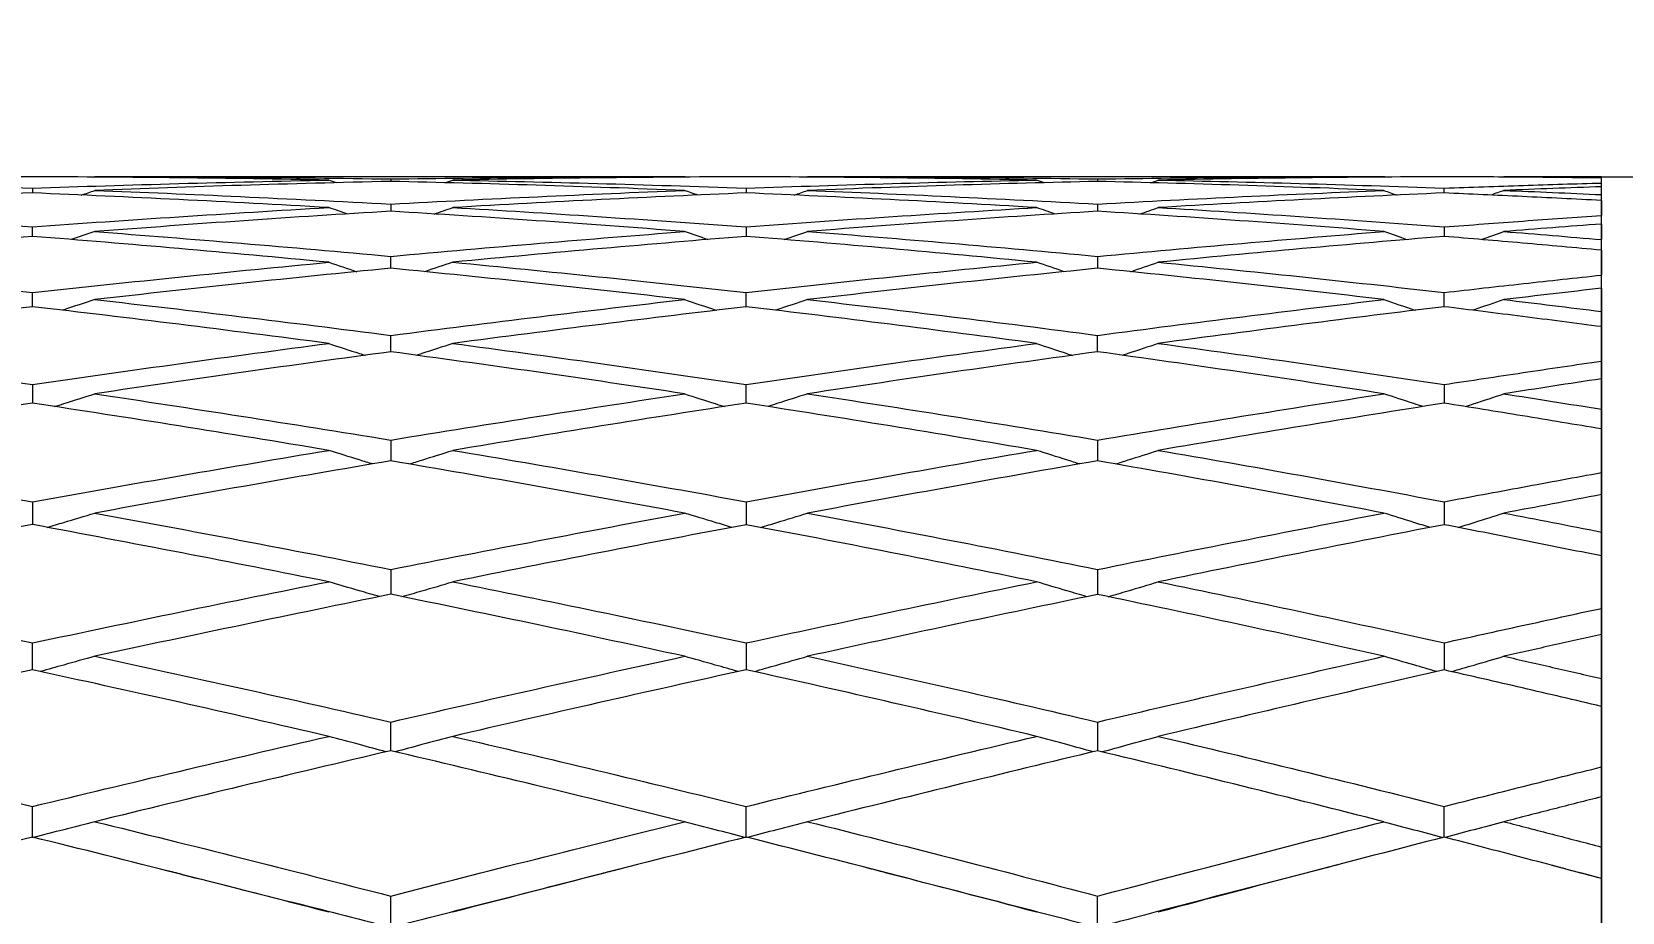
# Model space of a CAD drawing. Extents: x 6453 to 7582, y 0 to 827.
# Drawn here: x 6641.25 to 6652.33, y 229.64 to 235.77 of the extents above; entities that cross this region are included whole.
import ezdxf

# ---------------------------------------------------------------- set-up
doc = ezdxf.new("R2010")
doc.units = 0
doc.header["$LTSCALE"] = 30
doc.header["$MEASUREMENT"] = 0
doc.header["$PDMODE"] = 3
doc.header["$PDSIZE"] = -10
doc.layers.get('0').update_dxf_attribs({"linetype": 'CONTINUOUS'})
doc.layers.get('DEFPOINTS').update_dxf_attribs({"linetype": 'CONTINUOUS'})
doc.layers.add('1', color=7, linetype='CONTINUOUS')
doc.styles.add('Daelim Dimension', font='')
doc.styles.get('Daelim Dimension').set_extended_font_data('나눔고딕')
doc.dimstyles.new('DEFAULT', dxfattribs={"dimscale": 2, "dimtxt": 2, "dimasz": 2, "dimexe": 0, "dimexo": 2, "dimgap": 1, "dimtad": 1, "dimdec": 1, "dimzin": 9, "dimdsep": 46, "dimtxsty": 'Daelim Dimension', "dimcen": 0.5, "dimclrd": 252, "dimclre": 252, "dimclrt": 3, "dimadec": 1, "dimazin": 0, "dimtfac": 1, "dimtdec": 1, "dimtix": 1, "dimtmove": 0, "dimatfit": 3, "dimfxl": 1, "dimtolj": 1, "dimtzin": 1, "dimlwd": 9, "dimlwe": 9, "dimarcsym": 0})

# ---------------------------------------------------------------- blocks, each defined once
blk = doc.blocks.new('*D49')
at = {"color": 5, "lineweight": 9, "ltscale": 0.5, "transparency": 16777216}
for p, q in [((6677.333, 220.067), (6628.548, 268.005)), ((6604.922, 241.109), (6627.171, 263.751)), ((6649.476, 191.719), (6600.692, 239.657))]:
    blk.add_line(p, q, dxfattribs=at)
at = {"color": 5, "ltscale": 0.5, "transparency": 16777216}
for points in [[(6626.696, 264.218), (6627.647, 263.283), (6629.975, 266.604)], [(6604.446, 241.576), (6605.397, 240.641), (6602.118, 238.256)]]:
    blk.add_solid(points, dxfattribs=at)
at = {"layer": 'DEFPOINTS', "color": 0, "ltscale": 0.5, "transparency": 16777216}
for p in [(6629.975, 266.604), (6680.186, 217.263), (6652.329, 188.915)]:
    blk.add_point(p, dxfattribs=at)
at = {"color": 7, "ltscale": 0.5, "transparency": 16777216, "insert": (6610.763, 257.622), "char_height": 10, "attachment_point": 5, "rotation": 45.5011, "style": 'Daelim Dimension'}
blk.add_mtext('\\A1;40', dxfattribs=at)

msp = doc.modelspace()

# ---------------------------------------------------------------- linework, layer by layer
at = {"layer": '1', "color": 7, "linetype": 'Continuous', "lineweight": 18}
for p, q in [((6645.798, 234.763), (6641.691, 234.763)), ((6650.67, 234.763), (6646.656, 234.763)), ((6651.498, 234.76), (6651.506, 234.763)), ((6652.185, 234.763), (6651.506, 234.763)), ((6652.185, 234.761), (6652.185, 234.763)), ((6652.185, 234.763), (6653.185, 234.763)), ((6652.185, 199.763), (6652.185, 234.763)), ((6652.185, 234.597), (6652.185, 234.492)), ((6652.185, 234.433), (6652.185, 234.325)), ((6652.185, 234.251), (6652.185, 234.077)), ((6652.185, 233.986), (6652.185, 233.824)), ((6652.185, 233.718), (6652.185, 233.478)), ((6652.185, 233.355), (6652.185, 233.142)), ((6652.185, 233.005), (6652.185, 232.701)), ((6652.185, 232.548), (6652.185, 232.287)), ((6652.185, 232.12), (6652.185, 231.755)), ((6652.185, 231.573), (6652.185, 231.266)), ((6652.185, 231.072), (6652.185, 230.65)), ((6652.185, 230.442), (6652.185, 230.092)), ((6652.185, 229.872), (6652.185, 229.399))]:
    msp.add_line(p, q, dxfattribs=at)
for points, degree in [([(6641.257, 234.763), (6640.903, 234.761), (6640.203, 234.756), (6639.521, 234.746), (6639.183, 234.739)], 3), ([(6639.183, 234.739), (6639.519, 234.733), (6640.2, 234.717), (6640.901, 234.696), (6641.257, 234.683)], 3), ([(6643.32, 234.739), (6642.968, 234.746), (6642.273, 234.757), (6641.593, 234.761), (6641.257, 234.763)], 3), ([(6641.257, 234.683), (6641.593, 234.695), (6642.273, 234.716), (6642.968, 234.733), (6643.32, 234.739)], 3), ([(6641.681, 234.76), (6641.684, 234.761), (6641.688, 234.762), (6641.691, 234.763)], 3), ([(6641.691, 234.763), (6642.025, 234.763), (6642.702, 234.761), (6643.399, 234.753), (6643.752, 234.747)], 3), ([(6643.752, 234.73), (6643.401, 234.722), (6642.707, 234.704), (6642.027, 234.68), (6641.691, 234.667)], 3), ([(6643.375, 234.72), (6643.357, 234.726), (6643.338, 234.733), (6643.32, 234.739)], 3), ([(6643.752, 234.747), (6644.087, 234.752), (6644.762, 234.76), (6645.451, 234.763), (6645.798, 234.763)], 3), ([(6643.752, 234.747), (6643.752, 234.741), (6643.752, 234.736), (6643.752, 234.73)], 3), ([(6645.798, 234.667), (6645.451, 234.681), (6644.762, 234.705), (6644.087, 234.723), (6643.752, 234.73)], 3), ([(6644.13, 234.72), (6644.148, 234.727), (6644.166, 234.733), (6644.184, 234.739)], 3), ([(6646.227, 234.763), (6645.881, 234.761), (6645.193, 234.756), (6644.518, 234.746), (6644.184, 234.739)], 3), ([(6644.184, 234.739), (6644.515, 234.733), (6645.187, 234.717), (6645.877, 234.696), (6646.227, 234.683)], 3), ([(6645.81, 234.759), (6645.806, 234.761), (6645.802, 234.762), (6645.798, 234.763)], 3), ([(6648.251, 234.739), (6647.904, 234.746), (6647.219, 234.757), (6646.555, 234.761), (6646.227, 234.763)], 3), ([(6646.227, 234.683), (6646.568, 234.695), (6647.247, 234.717), (6647.917, 234.733), (6648.251, 234.739)], 3), ([(6646.645, 234.76), (6646.649, 234.761), (6646.652, 234.762), (6646.656, 234.763)], 3), ([(6646.656, 234.763), (6646.984, 234.763), (6647.649, 234.761), (6648.33, 234.753), (6648.675, 234.747)], 3), ([(6648.675, 234.73), (6648.346, 234.723), (6647.681, 234.705), (6647, 234.681), (6646.656, 234.667)], 3), ([(6648.305, 234.72), (6648.287, 234.726), (6648.269, 234.733), (6648.251, 234.739)], 3), ([(6648.675, 234.747), (6649.013, 234.752), (6649.684, 234.761), (6650.343, 234.763), (6650.67, 234.763)], 3), ([(6648.675, 234.747), (6648.675, 234.741), (6648.675, 234.736), (6648.675, 234.73)], 3), ([(6650.67, 234.667), (6650.329, 234.681), (6649.655, 234.705), (6648.999, 234.723), (6648.675, 234.73)], 3), ([(6649.045, 234.72), (6649.063, 234.727), (6649.081, 234.733), (6649.098, 234.739)], 3), ([(6651.089, 234.763), (6650.766, 234.761), (6650.111, 234.757), (6649.439, 234.746), (6649.098, 234.739)], 3), ([(6649.098, 234.739), (6649.423, 234.733), (6650.079, 234.717), (6650.75, 234.696), (6651.089, 234.683)], 3), ([(6650.681, 234.759), (6650.677, 234.761), (6650.674, 234.762), (6650.67, 234.763)], 3), ([(6652.185, 234.754), (6652.004, 234.756), (6651.64, 234.76), (6651.273, 234.762), (6651.089, 234.763)], 3), ([(6651.506, 234.763), (6651.619, 234.763), (6651.844, 234.763), (6652.071, 234.762), (6652.185, 234.761)], 3), ([(6641.257, 234.65), (6640.903, 234.635), (6640.203, 234.603), (6639.521, 234.567), (6639.183, 234.548)], 3), ([(6641.257, 234.683), (6641.257, 234.672), (6641.257, 234.661), (6641.257, 234.65)], 3), ([(6643.32, 234.548), (6642.968, 234.568), (6642.273, 234.605), (6641.593, 234.636), (6641.257, 234.65)], 3), ([(6641.597, 234.635), (6641.628, 234.646), (6641.66, 234.656), (6641.691, 234.667)], 3), ([(6641.691, 234.667), (6642.024, 234.655), (6642.701, 234.626), (6643.398, 234.591), (6643.752, 234.572)], 3), ([(6643.752, 234.572), (6644.095, 234.591), (6644.778, 234.625), (6645.459, 234.654), (6645.798, 234.667)], 3), ([(6646.227, 234.65), (6645.894, 234.636), (6645.221, 234.605), (6644.532, 234.568), (6644.184, 234.548)], 3), ([(6645.893, 234.634), (6645.861, 234.645), (6645.83, 234.656), (6645.798, 234.667)], 3), ([(6646.227, 234.683), (6646.227, 234.672), (6646.227, 234.661), (6646.227, 234.65)], 3), ([(6648.251, 234.548), (6647.908, 234.568), (6647.228, 234.605), (6646.559, 234.636), (6646.227, 234.65)], 3), ([(6646.562, 234.635), (6646.593, 234.646), (6646.625, 234.656), (6646.656, 234.667)], 3), ([(6646.656, 234.667), (6646.983, 234.655), (6647.647, 234.626), (6648.33, 234.591), (6648.675, 234.572)], 3), ([(6648.675, 234.572), (6649.016, 234.591), (6649.69, 234.626), (6650.346, 234.654), (6650.67, 234.667)], 3), ([(6651.089, 234.65), (6650.765, 234.636), (6650.109, 234.605), (6649.438, 234.568), (6649.098, 234.548)], 3), ([(6650.67, 234.667), (6650.701, 234.656), (6650.731, 234.645), (6650.762, 234.634)], 3), ([(6651.089, 234.683), (6651.274, 234.69), (6651.643, 234.703), (6652.005, 234.714), (6652.185, 234.719)], 3), ([(6651.089, 234.65), (6651.089, 234.661), (6651.089, 234.672), (6651.089, 234.683)], 3), ([(6652.185, 234.597), (6652, 234.607), (6651.632, 234.625), (6651.269, 234.642), (6651.089, 234.65)], 3), ([(6651.506, 234.667), (6651.476, 234.657), (6651.446, 234.646), (6651.416, 234.635)], 3), ([(6652.185, 234.693), (6652.073, 234.689), (6651.848, 234.681), (6651.62, 234.672), (6651.506, 234.667)], 3), ([(6651.506, 234.667), (6651.619, 234.663), (6651.844, 234.654), (6652.071, 234.643), (6652.185, 234.638)], 3), ([(6639.183, 234.548), (6639.521, 234.529), (6640.204, 234.487), (6640.903, 234.439), (6641.257, 234.413)], 3), ([(6641.257, 234.413), (6641.593, 234.438), (6642.273, 234.485), (6642.969, 234.528), (6643.32, 234.548)], 3), ([(6643.752, 234.522), (6643.414, 234.502), (6642.733, 234.458), (6642.04, 234.407), (6641.691, 234.381)], 3), ([(6643.451, 234.502), (6643.407, 234.518), (6643.363, 234.533), (6643.32, 234.548)], 3), ([(6643.752, 234.572), (6643.752, 234.555), (6643.752, 234.539), (6643.752, 234.522)], 3), ([(6645.798, 234.381), (6645.451, 234.408), (6644.762, 234.458), (6644.087, 234.502), (6643.752, 234.522)], 3), ([(6644.054, 234.503), (6644.097, 234.518), (6644.141, 234.533), (6644.184, 234.548)], 3), ([(6644.184, 234.548), (6644.515, 234.529), (6645.185, 234.487), (6645.877, 234.439), (6646.227, 234.413)], 3), ([(6646.227, 234.413), (6646.572, 234.439), (6647.255, 234.487), (6647.921, 234.528), (6648.251, 234.548)], 3), ([(6648.675, 234.522), (6648.346, 234.502), (6647.68, 234.458), (6646.999, 234.408), (6646.656, 234.381)], 3), ([(6648.38, 234.502), (6648.337, 234.518), (6648.294, 234.533), (6648.251, 234.548)], 3), ([(6648.675, 234.572), (6648.675, 234.555), (6648.675, 234.539), (6648.675, 234.522)], 3), ([(6650.67, 234.381), (6650.332, 234.408), (6649.662, 234.458), (6649.002, 234.502), (6648.675, 234.522)], 3), ([(6648.97, 234.503), (6649.013, 234.518), (6649.056, 234.533), (6649.098, 234.548)], 3), ([(6649.098, 234.548), (6649.422, 234.529), (6650.078, 234.487), (6650.749, 234.439), (6651.089, 234.413)], 3), ([(6641.257, 234.347), (6641.257, 234.369), (6641.257, 234.391), (6641.257, 234.413)], 3), ([(6646.227, 234.413), (6646.227, 234.391), (6646.227, 234.369), (6646.227, 234.347)], 3), ([(6651.089, 234.413), (6651.273, 234.427), (6651.64, 234.455), (6652.004, 234.48), (6652.185, 234.492)], 3), ([(6651.089, 234.413), (6651.089, 234.391), (6651.089, 234.369), (6651.089, 234.347)], 3), ([(6652.185, 234.433), (6652.072, 234.425), (6651.847, 234.408), (6651.62, 234.39), (6651.506, 234.381)], 3), ([(6641.257, 234.347), (6640.922, 234.321), (6640.241, 234.264), (6639.54, 234.201), (6639.183, 234.167)], 3), ([(6643.32, 234.167), (6642.968, 234.2), (6642.273, 234.264), (6641.593, 234.32), (6641.257, 234.347)], 3), ([(6641.691, 234.381), (6641.636, 234.362), (6641.581, 234.343), (6641.526, 234.325)], 3), ([(6641.691, 234.381), (6642.028, 234.355), (6642.707, 234.301), (6643.402, 234.24), (6643.752, 234.208)], 3), ([(6643.752, 234.208), (6644.105, 234.24), (6644.799, 234.301), (6645.469, 234.355), (6645.798, 234.381)], 3), ([(6646.227, 234.347), (6645.899, 234.321), (6645.23, 234.264), (6644.537, 234.201), (6644.184, 234.167)], 3), ([(6645.962, 234.324), (6645.907, 234.343), (6645.853, 234.362), (6645.798, 234.381)], 3), ([(6648.251, 234.167), (6647.908, 234.2), (6647.227, 234.264), (6646.559, 234.32), (6646.227, 234.347)], 3), ([(6646.493, 234.325), (6646.547, 234.343), (6646.601, 234.362), (6646.656, 234.381)], 3), ([(6646.656, 234.381), (6646.983, 234.356), (6647.646, 234.301), (6648.329, 234.24), (6648.675, 234.208)], 3), ([(6648.675, 234.208), (6649.013, 234.239), (6649.683, 234.3), (6650.343, 234.355), (6650.67, 234.381)], 3), ([(6651.089, 234.347), (6650.762, 234.32), (6650.103, 234.263), (6649.435, 234.2), (6649.098, 234.167)], 3), ([(6650.83, 234.324), (6650.777, 234.343), (6650.723, 234.362), (6650.67, 234.381)], 3), ([(6652.185, 234.251), (6652.001, 234.268), (6651.634, 234.301), (6651.27, 234.332), (6651.089, 234.347)], 3), ([(6651.348, 234.325), (6651.401, 234.343), (6651.454, 234.362), (6651.506, 234.381)], 3), ([(6651.506, 234.381), (6651.619, 234.372), (6651.844, 234.354), (6652.071, 234.334), (6652.185, 234.325)], 3), ([(6643.752, 234.125), (6643.752, 234.153), (6643.752, 234.18), (6643.752, 234.208)], 3), ([(6648.675, 234.208), (6648.675, 234.18), (6648.675, 234.153), (6648.675, 234.125)], 3), ([(6639.183, 234.167), (6639.521, 234.135), (6640.204, 234.068), (6640.903, 233.994), (6641.257, 233.955)], 3), ([(6641.257, 233.955), (6641.603, 233.993), (6642.294, 234.067), (6642.979, 234.134), (6643.32, 234.167)], 3), ([(6643.752, 234.125), (6643.413, 234.092), (6642.73, 234.022), (6642.039, 233.946), (6641.691, 233.907)], 3), ([(6643.32, 234.167), (6643.385, 234.145), (6643.45, 234.123), (6643.516, 234.101)], 3), ([(6645.798, 233.907), (6645.451, 233.947), (6644.762, 234.023), (6644.087, 234.092), (6643.752, 234.125)], 3), ([(6644.184, 234.167), (6644.119, 234.145), (6644.054, 234.123), (6643.988, 234.101)], 3), ([(6644.184, 234.167), (6644.518, 234.135), (6645.193, 234.068), (6645.88, 233.994), (6646.227, 233.955)], 3), ([(6646.227, 233.955), (6646.57, 233.994), (6647.249, 234.067), (6647.919, 234.135), (6648.251, 234.167)], 3), ([(6648.675, 234.125), (6648.343, 234.091), (6647.674, 234.022), (6646.997, 233.946), (6646.656, 233.907)], 3), ([(6648.443, 234.101), (6648.379, 234.123), (6648.315, 234.145), (6648.251, 234.167)], 3), ([(6650.67, 233.907), (6650.332, 233.947), (6649.662, 234.023), (6649.002, 234.092), (6648.675, 234.125)], 3), ([(6648.906, 234.101), (6648.97, 234.123), (6649.035, 234.145), (6649.098, 234.167)], 3), ([(6649.098, 234.167), (6649.422, 234.135), (6650.077, 234.069), (6650.749, 233.995), (6651.089, 233.956)], 3), ([(6651.089, 233.956), (6651.275, 233.977), (6651.643, 234.019), (6652.005, 234.058), (6652.185, 234.077)], 3), ([(6652.185, 233.986), (6652.073, 233.973), (6651.848, 233.947), (6651.621, 233.92), (6651.506, 233.907)], 3), ([(6641.257, 233.857), (6640.907, 233.816), (6640.212, 233.733), (6639.525, 233.646), (6639.183, 233.601)], 3), ([(6643.32, 233.601), (6642.968, 233.647), (6642.273, 233.736), (6641.593, 233.818), (6641.257, 233.857)], 3), ([(6641.691, 233.907), (6642.027, 233.869), (6642.707, 233.789), (6643.401, 233.703), (6643.752, 233.657)], 3), ([(6643.752, 233.657), (6644.102, 233.702), (6644.792, 233.789), (6645.466, 233.869), (6645.798, 233.907)], 3), ([(6646.227, 233.857), (6645.895, 233.817), (6645.222, 233.736), (6644.533, 233.647), (6644.184, 233.601)], 3), ([(6648.251, 233.601), (6647.908, 233.647), (6647.227, 233.736), (6646.559, 233.818), (6646.227, 233.857)], 3), ([(6646.656, 233.907), (6646.987, 233.869), (6647.654, 233.789), (6648.333, 233.703), (6648.675, 233.657)], 3), ([(6648.675, 233.657), (6649.017, 233.703), (6649.692, 233.789), (6650.347, 233.869), (6650.67, 233.907)], 3), ([(6651.089, 233.857), (6650.767, 233.818), (6650.114, 233.736), (6649.44, 233.647), (6649.098, 233.601)], 3), ([(6652.185, 233.718), (6652.001, 233.742), (6651.634, 233.789), (6651.27, 233.835), (6651.089, 233.857)], 3), ([(6651.506, 233.907), (6651.618, 233.893), (6651.844, 233.866), (6652.071, 233.838), (6652.185, 233.824)], 3), ([(6639.183, 233.601), (6639.521, 233.557), (6640.204, 233.465), (6640.903, 233.366), (6641.257, 233.314)], 3), ([(6641.257, 233.314), (6641.603, 233.365), (6642.292, 233.463), (6642.978, 233.556), (6643.32, 233.601)], 3), ([(6643.752, 233.543), (6643.412, 233.497), (6642.728, 233.402), (6642.038, 233.302), (6641.691, 233.25)], 3), ([(6645.798, 233.25), (6645.451, 233.303), (6644.762, 233.404), (6644.087, 233.498), (6643.752, 233.543)], 3), ([(6644.184, 233.601), (6644.518, 233.557), (6645.193, 233.465), (6645.88, 233.366), (6646.227, 233.315)], 3), ([(6646.227, 233.315), (6646.574, 233.366), (6647.258, 233.465), (6647.923, 233.557), (6648.251, 233.601)], 3), ([(6648.675, 233.543), (6648.348, 233.498), (6647.683, 233.404), (6647.001, 233.303), (6646.656, 233.25)], 3), ([(6650.67, 233.25), (6650.332, 233.303), (6649.662, 233.404), (6649.002, 233.498), (6648.675, 233.543)], 3), ([(6649.098, 233.601), (6649.425, 233.557), (6650.084, 233.465), (6650.752, 233.366), (6651.089, 233.315)], 3), ([(6651.089, 233.315), (6651.273, 233.343), (6651.639, 233.398), (6652.003, 233.452), (6652.185, 233.478)], 3), ([(6652.185, 233.355), (6652.072, 233.338), (6651.847, 233.303), (6651.62, 233.268), (6651.506, 233.25)], 3), ([(6641.257, 233.185), (6640.908, 233.132), (6640.215, 233.024), (6639.526, 232.913), (6639.183, 232.856)], 3), ([(6643.32, 232.856), (6642.968, 232.915), (6642.273, 233.028), (6641.593, 233.134), (6641.257, 233.185)], 3), ([(6641.691, 233.25), (6642.027, 233.2), (6642.707, 233.096), (6643.401, 232.985), (6643.752, 232.928)], 3), ([(6643.752, 232.928), (6644.101, 232.985), (6644.791, 233.096), (6645.465, 233.2), (6645.798, 233.25)], 3), ([(6646.227, 233.185), (6645.896, 233.134), (6645.223, 233.028), (6644.534, 232.914), (6644.184, 232.856)], 3), ([(6648.251, 232.856), (6647.908, 232.914), (6647.227, 233.028), (6646.559, 233.134), (6646.227, 233.185)], 3), ([(6646.656, 233.25), (6646.986, 233.2), (6647.654, 233.096), (6648.333, 232.985), (6648.675, 232.928)], 3), ([(6648.675, 232.928), (6649.011, 232.984), (6649.68, 233.095), (6650.341, 233.199), (6650.67, 233.25)], 3), ([(6651.089, 233.185), (6650.761, 233.133), (6650.101, 233.026), (6649.434, 232.913), (6649.098, 232.856)], 3), ([(6652.185, 233.005), (6652.001, 233.036), (6651.634, 233.097), (6651.27, 233.156), (6651.089, 233.185)], 3), ([(6651.506, 233.25), (6651.619, 233.233), (6651.844, 233.197), (6652.071, 233.161), (6652.185, 233.142)], 3), ([(6639.183, 232.856), (6639.52, 232.8), (6640.203, 232.685), (6640.902, 232.561), (6641.257, 232.498)], 3), ([(6641.257, 232.498), (6641.604, 232.56), (6642.295, 232.682), (6642.979, 232.799), (6643.32, 232.856)], 3), ([(6644.184, 232.856), (6644.518, 232.8), (6645.193, 232.684), (6645.88, 232.561), (6646.227, 232.498)], 3), ([(6646.227, 232.498), (6646.568, 232.56), (6647.247, 232.682), (6647.917, 232.799), (6648.251, 232.856)], 3), ([(6649.098, 232.856), (6649.425, 232.8), (6650.083, 232.684), (6650.752, 232.561), (6651.089, 232.498)], 3), ([(6643.752, 232.783), (6643.412, 232.725), (6642.729, 232.607), (6642.038, 232.482), (6641.691, 232.419)], 3), ([(6645.798, 232.419), (6645.451, 232.483), (6644.762, 232.609), (6644.086, 232.726), (6643.752, 232.783)], 3), ([(6648.675, 232.783), (6648.342, 232.725), (6647.673, 232.606), (6646.996, 232.482), (6646.656, 232.419)], 3), ([(6650.67, 232.419), (6650.332, 232.483), (6649.662, 232.608), (6649.002, 232.726), (6648.675, 232.783)], 3), ([(6651.089, 232.498), (6651.27, 232.532), (6651.634, 232.6), (6652.001, 232.668), (6652.185, 232.701)], 3), ([(6652.185, 232.548), (6652.071, 232.526), (6651.844, 232.483), (6651.619, 232.44), (6651.506, 232.419)], 3), ([(6641.691, 232.419), (6642.026, 232.357), (6642.704, 232.231), (6643.4, 232.096), (6643.752, 232.026)], 3), ([(6643.752, 232.026), (6644.099, 232.095), (6644.787, 232.229), (6645.463, 232.356), (6645.798, 232.419)], 3), ([(6646.656, 232.419), (6646.986, 232.357), (6647.654, 232.23), (6648.333, 232.096), (6648.675, 232.026)], 3), ([(6648.675, 232.026), (6649.002, 232.093), (6649.662, 232.224), (6650.332, 232.354), (6650.67, 232.419)], 3), ([(6651.506, 232.419), (6651.619, 232.397), (6651.844, 232.354), (6652.071, 232.309), (6652.185, 232.287)], 3), ([(6641.257, 232.339), (6640.918, 232.276), (6640.233, 232.146), (6639.535, 232.01), (6639.183, 231.94)], 3), ([(6643.32, 231.94), (6642.983, 232.008), (6642.302, 232.142), (6641.607, 232.273), (6641.257, 232.339)], 3), ([(6646.227, 232.338), (6645.893, 232.275), (6645.217, 232.146), (6644.531, 232.01), (6644.184, 231.94)], 3), ([(6648.251, 231.94), (6647.907, 232.01), (6647.227, 232.147), (6646.558, 232.276), (6646.227, 232.338)], 3), ([(6651.089, 232.338), (6650.752, 232.273), (6650.083, 232.141), (6649.425, 232.007), (6649.098, 231.94)], 3), ([(6652.185, 232.12), (6652.001, 232.157), (6651.634, 232.231), (6651.27, 232.303), (6651.089, 232.338)], 3), ([(6639.183, 231.94), (6639.52, 231.873), (6640.202, 231.736), (6640.902, 231.589), (6641.257, 231.514)], 3), ([(6641.257, 231.514), (6641.603, 231.588), (6642.292, 231.732), (6642.978, 231.872), (6643.32, 231.94)], 3), ([(6643.752, 231.853), (6643.411, 231.783), (6642.727, 231.642), (6642.037, 231.496), (6641.691, 231.421)], 3), ([(6645.798, 231.421), (6645.467, 231.494), (6644.794, 231.638), (6644.103, 231.781), (6643.752, 231.853)], 3), ([(6644.184, 231.94), (6644.516, 231.873), (6645.189, 231.736), (6645.878, 231.59), (6646.227, 231.514)], 3), ([(6646.227, 231.514), (6646.558, 231.586), (6647.227, 231.728), (6647.907, 231.87), (6648.251, 231.94)], 3), ([(6648.675, 231.852), (6648.333, 231.781), (6647.654, 231.638), (6646.986, 231.494), (6646.656, 231.421)], 3), ([(6650.67, 231.421), (6650.332, 231.497), (6649.662, 231.644), (6649.002, 231.784), (6648.675, 231.852)], 3), ([(6649.098, 231.94), (6649.425, 231.873), (6650.083, 231.735), (6650.752, 231.589), (6651.089, 231.515)], 3), ([(6651.089, 231.515), (6651.269, 231.555), (6651.633, 231.635), (6652, 231.715), (6652.185, 231.755)], 3), ([(6652.185, 231.573), (6652.073, 231.548), (6651.848, 231.498), (6651.62, 231.447), (6651.506, 231.421)], 3), ([(6641.691, 231.421), (6642.025, 231.349), (6642.703, 231.201), (6643.399, 231.044), (6643.752, 230.963)], 3), ([(6643.752, 230.963), (6644.086, 231.04), (6644.762, 231.193), (6645.451, 231.345), (6645.798, 231.421)], 3), ([(6646.656, 231.421), (6646.984, 231.349), (6647.649, 231.201), (6648.331, 231.044), (6648.675, 230.963)], 3), ([(6648.675, 230.963), (6649, 231.04), (6649.658, 231.192), (6650.33, 231.345), (6650.67, 231.421)], 3), ([(6651.506, 231.421), (6651.619, 231.396), (6651.844, 231.344), (6652.071, 231.292), (6652.185, 231.266)], 3), ([(6641.257, 231.327), (6640.91, 231.252), (6640.218, 231.099), (6639.528, 230.942), (6639.183, 230.863)], 3), ([(6643.32, 230.863), (6642.965, 230.946), (6642.266, 231.105), (6641.59, 231.254), (6641.257, 231.327)], 3), ([(6646.227, 231.327), (6645.88, 231.25), (6645.192, 231.096), (6644.518, 230.941), (6644.184, 230.863)], 3), ([(6648.251, 230.863), (6647.924, 230.941), (6647.26, 231.095), (6646.575, 231.25), (6646.227, 231.327)], 3), ([(6651.089, 231.326), (6650.766, 231.253), (6650.111, 231.102), (6649.439, 230.944), (6649.098, 230.863)], 3), ([(6652.185, 231.072), (6652.001, 231.115), (6651.634, 231.201), (6651.27, 231.285), (6651.089, 231.326)], 3), ([(6639.183, 230.863), (6639.519, 230.786), (6640.2, 230.628), (6640.901, 230.46), (6641.257, 230.374)], 3), ([(6641.257, 230.374), (6641.593, 230.456), (6642.274, 230.619), (6642.969, 230.782), (6643.32, 230.863)], 3), ([(6644.184, 230.863), (6644.515, 230.786), (6645.187, 230.628), (6645.877, 230.461), (6646.227, 230.374)], 3), ([(6646.227, 230.374), (6646.555, 230.455), (6647.221, 230.618), (6647.904, 230.781), (6648.251, 230.863)], 3), ([(6649.098, 230.863), (6649.423, 230.786), (6650.08, 230.628), (6650.75, 230.461), (6651.089, 230.375)], 3), ([(6643.752, 230.763), (6643.402, 230.68), (6642.707, 230.516), (6642.028, 230.351), (6641.691, 230.268)], 3), ([(6645.798, 230.268), (6645.446, 230.356), (6644.753, 230.525), (6644.082, 230.685), (6643.752, 230.763)], 3), ([(6648.675, 230.762), (6648.346, 230.684), (6647.681, 230.522), (6647, 230.354), (6646.656, 230.268)], 3), ([(6650.67, 230.268), (6650.346, 230.351), (6649.689, 230.516), (6649.016, 230.681), (6648.675, 230.762)], 3), ([(6651.089, 230.375), (6651.274, 230.422), (6651.642, 230.515), (6652.005, 230.605), (6652.185, 230.65)], 3), ([(6652.185, 230.442), (6652.073, 230.413), (6651.848, 230.356), (6651.62, 230.298), (6651.506, 230.268)], 3), ([(6641.257, 230.157), (6641.257, 230.193), (6641.257, 230.266), (6641.257, 230.338), (6641.257, 230.374)], 3), ([(6646.227, 230.157), (6646.227, 230.193), (6646.227, 230.266), (6646.227, 230.338), (6646.227, 230.374)], 3), ([(6641.691, 230.268), (6642.024, 230.187), (6642.701, 230.019), (6643.398, 229.841), (6643.752, 229.75)], 3), ([(6643.752, 229.75), (6644.084, 229.836), (6644.758, 230.008), (6645.449, 230.181), (6645.798, 230.268)], 3), ([(6646.656, 230.268), (6646.983, 230.187), (6647.648, 230.019), (6648.33, 229.841), (6648.675, 229.75)], 3), ([(6648.675, 229.75), (6649.016, 229.84), (6649.69, 230.017), (6650.346, 230.186), (6650.67, 230.268)], 3), ([(6651.506, 230.268), (6651.619, 230.239), (6651.844, 230.181), (6652.071, 230.122), (6652.185, 230.092)], 3), ([(6641.257, 230.161), (6640.903, 230.074), (6640.203, 229.899), (6639.521, 229.725), (6639.183, 229.638)], 3), ([(6643.32, 229.638), (6642.968, 229.729), (6642.273, 229.908), (6641.593, 230.078), (6641.257, 230.161)], 3), ([(6646.227, 230.161), (6645.894, 230.077), (6645.221, 229.906), (6644.532, 229.728), (6644.184, 229.638)], 3), ([(6648.251, 229.638), (6647.903, 229.73), (6647.219, 229.909), (6646.554, 230.079), (6646.227, 230.161)], 3), ([(6651.089, 230.161), (6650.766, 230.077), (6650.111, 229.907), (6649.439, 229.729), (6649.098, 229.638)], 3), ([(6652.185, 229.872), (6652.004, 229.921), (6651.64, 230.017), (6651.273, 230.113), (6651.089, 230.161)], 3), ([(6652.185, 230.092), (6652.185, 230.056), (6652.185, 229.983), (6652.185, 229.91), (6652.185, 229.874)], 3), ([(6650.349, 229.968), (6650.226, 229.936)], 1), ([(6651.935, 229.939), (6651.84, 229.964)], 1), ([(6642.298, 229.901), (6642.189, 229.928)], 1), ([(6642.297, 229.901), (6642.783, 229.78), (6643.268, 229.657), (6643.752, 229.532)], 3), ([(6643.752, 229.532), (6644.247, 229.659), (6644.74, 229.785), (6645.232, 229.909)], 3), ([(6645.349, 229.938), (6645.231, 229.909)], 1), ([(6647.188, 229.916), (6647.06, 229.949)], 1), ([(6647.187, 229.917), (6647.685, 229.79), (6648.181, 229.662), (6648.675, 229.532)], 3), ([(6651.935, 229.939), (6652.018, 229.917), (6652.102, 229.896), (6652.185, 229.874)], 3), ([(6643.752, 229.532), (6643.752, 229.568), (6643.752, 229.641), (6643.752, 229.713), (6643.752, 229.75)], 3), ([(6648.675, 229.532), (6648.675, 229.568), (6648.675, 229.641), (6648.675, 229.714), (6648.675, 229.75)], 3), ([(6639.183, 229.638), (6639.521, 229.551), (6640.204, 229.373), (6640.903, 229.186), (6641.257, 229.091)], 3)]:
    msp.add_open_spline(points, degree=degree, dxfattribs=at)
for points, knots in [([(6641.257, 233.857), (6641.257, 233.858), (6641.257, 233.891), (6641.257, 233.923), (6641.257, 233.955)], [0, 0, 0, 0, 0.028627, 1, 1, 1, 1]), ([(6646.227, 233.857), (6646.227, 233.858), (6646.227, 233.891), (6646.227, 233.924), (6646.227, 233.955)], [0, 0, 0, 0, 0.030093, 1, 1, 1, 1]), ([(6651.089, 233.857), (6651.089, 233.858), (6651.089, 233.891), (6651.089, 233.924), (6651.089, 233.956)], [0, 0, 0, 0, 0.032706, 1, 1, 1, 1]), ([(6641.691, 233.907), (6641.619, 233.883), (6641.544, 233.858), (6641.468, 233.833), (6641.465, 233.832)], [0, 0, 0, 0, 0.956194, 1, 1, 1, 1]), ([(6645.798, 233.907), (6645.869, 233.883), (6645.944, 233.858), (6646.019, 233.833), (6646.022, 233.832)], [0, 0, 0, 0, 0.954937, 1, 1, 1, 1]), ([(6646.656, 233.907), (6646.585, 233.883), (6646.51, 233.858), (6646.435, 233.833), (6646.432, 233.832)], [0, 0, 0, 0, 0.954711, 1, 1, 1, 1]), ([(6650.67, 233.907), (6650.739, 233.883), (6650.812, 233.858), (6650.886, 233.833), (6650.889, 233.832)], [0, 0, 0, 0, 0.952694, 1, 1, 1, 1]), ([(6651.506, 233.907), (6651.437, 233.883), (6651.364, 233.858), (6651.292, 233.833), (6651.288, 233.832)], [0, 0, 0, 0, 0.95511, 1, 1, 1, 1]), ([(6652.185, 233.824), (6652.185, 233.792), (6652.185, 233.756), (6652.185, 233.721), (6652.185, 233.718)], [0, 0, 0, 0, 0.912252, 1, 1, 1, 1]), ([(6643.752, 233.543), (6643.752, 233.548), (6643.752, 233.587), (6643.752, 233.625), (6643.752, 233.657)], [0, 0, 0, 0, 0.139875, 1, 1, 1, 1]), ([(6648.675, 233.543), (6648.675, 233.548), (6648.675, 233.587), (6648.675, 233.625), (6648.675, 233.657)], [0, 0, 0, 0, 0.141587, 1, 1, 1, 1]), ([(6643.32, 233.601), (6643.391, 233.577), (6643.476, 233.55), (6643.561, 233.523), (6643.573, 233.518)], [0, 0, 0, 0, 0.850408, 1, 1, 1, 1]), ([(6644.184, 233.601), (6644.113, 233.577), (6644.028, 233.55), (6643.944, 233.522), (6643.931, 233.518)], [0, 0, 0, 0, 0.850295, 1, 1, 1, 1]), ([(6648.251, 233.601), (6648.321, 233.577), (6648.404, 233.55), (6648.487, 233.522), (6648.5, 233.518)], [0, 0, 0, 0, 0.848896, 1, 1, 1, 1]), ([(6649.098, 233.601), (6649.028, 233.577), (6648.945, 233.55), (6648.862, 233.522), (6648.85, 233.518)], [0, 0, 0, 0, 0.848536, 1, 1, 1, 1]), ([(6652.185, 233.478), (6652.185, 233.445), (6652.185, 233.404), (6652.185, 233.363), (6652.185, 233.355)], [0, 0, 0, 0, 0.808837, 1, 1, 1, 1]), ([(6641.257, 233.314), (6641.257, 233.281), (6641.257, 233.238), (6641.257, 233.195), (6641.257, 233.185)], [0, 0, 0, 0, 0.776456, 1, 1, 1, 1]), ([(6646.227, 233.185), (6646.227, 233.194), (6646.227, 233.238), (6646.227, 233.281), (6646.227, 233.315)], [0, 0, 0, 0, 0.224597, 1, 1, 1, 1]), ([(6651.089, 233.315), (6651.089, 233.281), (6651.089, 233.238), (6651.089, 233.194), (6651.089, 233.185)], [0, 0, 0, 0, 0.773469, 1, 1, 1, 1]), ([(6641.409, 233.161), (6641.431, 233.168), (6641.525, 233.198), (6641.619, 233.227), (6641.691, 233.25)], [0, 0, 0, 0, 0.23051, 1, 1, 1, 1]), ([(6645.798, 233.25), (6645.869, 233.227), (6645.962, 233.198), (6646.055, 233.168), (6646.077, 233.161)], [0, 0, 0, 0, 0.768917, 1, 1, 1, 1]), ([(6646.656, 233.25), (6646.585, 233.227), (6646.492, 233.198), (6646.399, 233.168), (6646.378, 233.161)], [0, 0, 0, 0, 0.768714, 1, 1, 1, 1]), ([(6650.942, 233.161), (6650.921, 233.168), (6650.83, 233.198), (6650.739, 233.227), (6650.67, 233.25)], [0, 0, 0, 0, 0.233056, 1, 1, 1, 1]), ([(6651.235, 233.161), (6651.256, 233.168), (6651.347, 233.198), (6651.437, 233.227), (6651.506, 233.25)], [0, 0, 0, 0, 0.232191, 1, 1, 1, 1]), ([(6652.185, 233.142), (6652.185, 233.108), (6652.185, 233.063), (6652.185, 233.017), (6652.185, 233.005)], [0, 0, 0, 0, 0.741099, 1, 1, 1, 1]), ([(6643.626, 232.761), (6643.596, 232.77), (6643.493, 232.802), (6643.391, 232.834), (6643.32, 232.856)], [0, 0, 0, 0, 0.295403, 1, 1, 1, 1]), ([(6643.752, 232.928), (6643.752, 232.893), (6643.752, 232.845), (6643.752, 232.797), (6643.752, 232.783)], [0, 0, 0, 0, 0.709629, 1, 1, 1, 1]), ([(6643.878, 232.761), (6643.909, 232.77), (6644.011, 232.802), (6644.113, 232.833), (6644.184, 232.856)], [0, 0, 0, 0, 0.295108, 1, 1, 1, 1]), ([(6648.552, 232.761), (6648.522, 232.77), (6648.421, 232.802), (6648.321, 232.834), (6648.251, 232.856)], [0, 0, 0, 0, 0.296517, 1, 1, 1, 1]), ([(6648.675, 232.928), (6648.675, 232.894), (6648.675, 232.845), (6648.675, 232.797), (6648.675, 232.783)], [0, 0, 0, 0, 0.708355, 1, 1, 1, 1]), ([(6648.798, 232.761), (6648.828, 232.77), (6648.928, 232.802), (6649.028, 232.833), (6649.098, 232.856)], [0, 0, 0, 0, 0.296425, 1, 1, 1, 1]), ([(6652.185, 232.701), (6652.185, 232.666), (6652.185, 232.615), (6652.185, 232.564), (6652.185, 232.548)], [0, 0, 0, 0, 0.676818, 1, 1, 1, 1]), ([(6641.257, 232.498), (6641.257, 232.463), (6641.257, 232.41), (6641.257, 232.357), (6641.257, 232.338)], [0, 0, 0, 0, 0.655982, 1, 1, 1, 1]), ([(6641.359, 232.319), (6641.397, 232.331), (6641.509, 232.364), (6641.619, 232.397), (6641.691, 232.419)], [0, 0, 0, 0, 0.347205, 1, 1, 1, 1]), ([(6646.127, 232.319), (6646.089, 232.331), (6645.979, 232.364), (6645.869, 232.397), (6645.798, 232.419)], [0, 0, 0, 0, 0.348124, 1, 1, 1, 1]), ([(6646.227, 232.498), (6646.227, 232.463), (6646.227, 232.41), (6646.227, 232.357), (6646.227, 232.338)], [0, 0, 0, 0, 0.655147, 1, 1, 1, 1]), ([(6646.328, 232.319), (6646.366, 232.33), (6646.476, 232.364), (6646.585, 232.397), (6646.656, 232.419)], [0, 0, 0, 0, 0.348016, 1, 1, 1, 1]), ([(6650.991, 232.319), (6650.954, 232.33), (6650.846, 232.364), (6650.739, 232.397), (6650.67, 232.419)], [0, 0, 0, 0, 0.349434, 1, 1, 1, 1]), ([(6651.089, 232.498), (6651.089, 232.463), (6651.089, 232.41), (6651.089, 232.357), (6651.089, 232.338)], [0, 0, 0, 0, 0.653676, 1, 1, 1, 1]), ([(6651.186, 232.319), (6651.223, 232.33), (6651.331, 232.364), (6651.437, 232.397), (6651.506, 232.419)], [0, 0, 0, 0, 0.34888, 1, 1, 1, 1]), ([(6652.185, 232.287), (6652.185, 232.251), (6652.185, 232.196), (6652.185, 232.14), (6652.185, 232.12)], [0, 0, 0, 0, 0.631997, 1, 1, 1, 1]), ([(6643.752, 232.026), (6643.752, 231.991), (6643.752, 231.933), (6643.752, 231.875), (6643.752, 231.853)], [0, 0, 0, 0, 0.610616, 1, 1, 1, 1]), ([(6648.675, 232.026), (6648.675, 231.991), (6648.675, 231.933), (6648.675, 231.875), (6648.675, 231.852)], [0, 0, 0, 0, 0.609606, 1, 1, 1, 1]), ([(6643.675, 231.837), (6643.628, 231.85), (6643.509, 231.884), (6643.391, 231.919), (6643.32, 231.94)], [0, 0, 0, 0, 0.391473, 1, 1, 1, 1]), ([(6643.83, 231.837), (6643.876, 231.85), (6643.995, 231.884), (6644.113, 231.919), (6644.184, 231.94)], [0, 0, 0, 0, 0.391415, 1, 1, 1, 1]), ([(6648.6, 231.836), (6648.554, 231.85), (6648.437, 231.884), (6648.321, 231.919), (6648.251, 231.94)], [0, 0, 0, 0, 0.392397, 1, 1, 1, 1]), ([(6648.75, 231.836), (6648.796, 231.85), (6648.913, 231.884), (6649.028, 231.919), (6649.098, 231.94)], [0, 0, 0, 0, 0.392409, 1, 1, 1, 1]), ([(6652.185, 231.755), (6652.185, 231.719), (6652.185, 231.659), (6652.185, 231.598), (6652.185, 231.573)], [0, 0, 0, 0, 0.587403, 1, 1, 1, 1]), ([(6641.257, 231.327), (6641.257, 231.354), (6641.257, 231.416), (6641.257, 231.478), (6641.257, 231.514)], [0, 0, 0, 0, 0.427405, 1, 1, 1, 1]), ([(6646.227, 231.514), (6646.227, 231.478), (6646.227, 231.416), (6646.227, 231.353), (6646.227, 231.327)], [0, 0, 0, 0, 0.571929, 1, 1, 1, 1]), ([(6651.089, 231.515), (6651.089, 231.479), (6651.089, 231.416), (6651.089, 231.353), (6651.089, 231.326)], [0, 0, 0, 0, 0.570767, 1, 1, 1, 1]), ([(6641.691, 231.421), (6641.619, 231.401), (6641.493, 231.365), (6641.366, 231.33), (6641.311, 231.315)], [0, 0, 0, 0, 0.57151, 1, 1, 1, 1]), ([(6646.174, 231.315), (6646.12, 231.33), (6645.994, 231.365), (6645.869, 231.401), (6645.798, 231.421)], [0, 0, 0, 0, 0.429224, 1, 1, 1, 1]), ([(6646.281, 231.315), (6646.335, 231.33), (6646.46, 231.365), (6646.585, 231.401), (6646.656, 231.421)], [0, 0, 0, 0, 0.429224, 1, 1, 1, 1]), ([(6651.037, 231.315), (6650.984, 231.33), (6650.861, 231.365), (6650.739, 231.401), (6650.67, 231.421)], [0, 0, 0, 0, 0.430281, 1, 1, 1, 1]), ([(6651.14, 231.315), (6651.193, 231.33), (6651.315, 231.365), (6651.437, 231.401), (6651.506, 231.421)], [0, 0, 0, 0, 0.430129, 1, 1, 1, 1]), ([(6652.185, 231.266), (6652.185, 231.23), (6652.185, 231.165), (6652.185, 231.1), (6652.185, 231.072)], [0, 0, 0, 0, 0.554947, 1, 1, 1, 1]), ([(6643.752, 230.763), (6643.752, 230.793), (6643.752, 230.86), (6643.752, 230.927), (6643.752, 230.963)], [0, 0, 0, 0, 0.460635, 1, 1, 1, 1]), ([(6648.675, 230.963), (6648.675, 230.927), (6648.675, 230.86), (6648.675, 230.793), (6648.675, 230.762)], [0, 0, 0, 0, 0.538366, 1, 1, 1, 1]), ([(6643.721, 230.755), (6643.659, 230.772), (6643.525, 230.808), (6643.391, 230.844), (6643.32, 230.863)], [0, 0, 0, 0, 0.461325, 1, 1, 1, 1]), ([(6644.184, 230.863), (6644.113, 230.844), (6643.98, 230.808), (6643.845, 230.772), (6643.783, 230.755)], [0, 0, 0, 0, 0.538711, 1, 1, 1, 1]), ([(6648.645, 230.755), (6648.584, 230.772), (6648.452, 230.808), (6648.321, 230.844), (6648.251, 230.863)], [0, 0, 0, 0, 0.462076, 1, 1, 1, 1]), ([(6648.705, 230.755), (6648.766, 230.772), (6648.898, 230.808), (6649.028, 230.844), (6649.098, 230.863)], [0, 0, 0, 0, 0.462122, 1, 1, 1, 1]), ([(6652.185, 230.65), (6652.185, 230.614), (6652.185, 230.544), (6652.185, 230.475), (6652.185, 230.442)], [0, 0, 0, 0, 0.521605, 1, 1, 1, 1]), ([(6651.089, 230.161), (6651.089, 230.196), (6651.089, 230.267), (6651.089, 230.339), (6651.089, 230.375)], [0, 0, 0, 0, 0.490998, 1, 1, 1, 1]), ([(6641.691, 230.268), (6641.619, 230.25), (6641.478, 230.213), (6641.335, 230.177), (6641.265, 230.159)], [0, 0, 0, 0, 0.510302, 1, 1, 1, 1]), ([(6646.219, 230.159), (6646.15, 230.177), (6646.009, 230.213), (6645.869, 230.25), (6645.798, 230.268)], [0, 0, 0, 0, 0.490218, 1, 1, 1, 1]), ([(6646.656, 230.268), (6646.585, 230.25), (6646.445, 230.213), (6646.305, 230.177), (6646.236, 230.159)], [0, 0, 0, 0, 0.509782, 1, 1, 1, 1]), ([(6650.67, 230.268), (6650.739, 230.25), (6650.876, 230.213), (6651.013, 230.177), (6651.081, 230.159)], [0, 0, 0, 0, 0.50889, 1, 1, 1, 1]), ([(6651.506, 230.268), (6651.437, 230.25), (6651.301, 230.213), (6651.164, 230.177), (6651.096, 230.159)], [0, 0, 0, 0, 0.508881, 1, 1, 1, 1]), ([(6650.227, 229.936), (6649.793, 229.825), (6649.276, 229.69), (6648.757, 229.553), (6648.675, 229.532)], [0, 0, 0, 0, 0.842914, 1, 1, 1, 1])]:
    msp.add_open_spline(points, degree=3, knots=knots, dxfattribs=at)

# ---------------------------------------------------------------- dimensions: what is measured, and where the dimension line sits
at = {"color": 5, "ltscale": 0.5}
dim = msp.add_aligned_dim(p1=(6652.329, 188.915), p2=(6680.186, 217.263), distance=70.396, dimstyle='DEFAULT', override={"dimtxt": 5, "dimexe": 1, "dimdec": 0, "dimclrd": 5, "dimclre": 5, "dimclrt": 7}, dxfattribs=at)
dim.commit()
dim.dimension.update_dxf_attribs({"geometry": '*D49', "text_midpoint": (6610.763, 257.622)})

doc.saveas('drawing.dxf')
